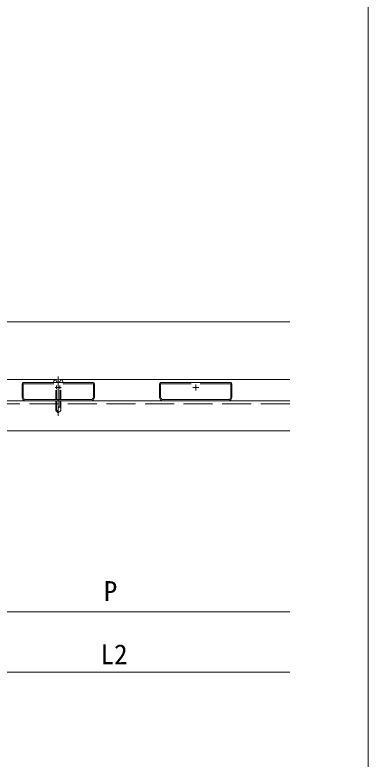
# Model space of a CAD drawing. Units: millimetres, scale not verified. Extents: x -990 to 990, y -1598 to 1604.
# Drawn here: x 697 to 990, y 288 to 905 of the extents above; entities that cross this region are included whole.
import ezdxf
from ezdxf.enums import TextEntityAlignment as Align

# ---------------------------------------------------------------- set-up
doc = ezdxf.new("R2010")
doc.units = ezdxf.units.MM
doc.header["$LTSCALE"] = 8
doc.linetypes.add('CHAIN2', pattern=[12, 9, -1, 1, -1])
doc.linetypes.add('DASHED3', pattern=[4, 3, -1])
for name, color, linetype, lineweight in [('0-0_0', 7, 'Continuous', 9), ('0-2_YKK_ZWAK', 4, 'Continuous', 9), ('0-3_YKK_11', 2, 'Continuous', 9), ('0-5_YKK_13', 6, 'Continuous', 9), ('0-6_YKK_D', 7, 'Continuous', 9)]:
    doc.layers.add(name, color=color, linetype=linetype, lineweight=lineweight)
doc.styles.add('ＭＳ ゴシック', font='')
doc.styles.get('ＭＳ ゴシック').set_extended_font_data('MS Gothic')

msp = doc.modelspace()

# ---------------------------------------------------------------- linework, layer by layer
at = {"layer": '0-0_0'}
msp.add_line((990, 1522.2), (990, -1597.8), dxfattribs=at)
at = {"layer": '0-2_YKK_ZWAK', "linetype": 'CHAIN2'}
msp.add_line((733, 605.411), (733, 572.811), dxfattribs=at)
at = {"layer": '0-2_YKK_ZWAK'}
for p, q in [((729.396, 601.79), (729, 600.311)), ((737, 600.311), (729, 600.311)), ((736.604, 601.79), (737, 600.311)), ((731, 594.211), (731, 586.21)), ((731.6, 598.06), (731.6, 595.179)), ((731.6, 594.24), (731.6, 586.21)), ((734.4, 598.06), (734.4, 595.179)), ((734.4, 594.24), (734.4, 586.21)), ((735, 594.211), (735, 586.21))]:
    msp.add_line(p, q, dxfattribs=at)
at = {"layer": '0-2_YKK_ZWAK', "linetype": 'DASHED3'}
for p, q in [((734.258, 600.946), (733, 600.277)), ((735.2, 602.877), (734.258, 600.946)), ((731, 585.311), (731, 577.311)), ((731.6, 585.311), (731.6, 577.711)), ((734.4, 585.311), (734.4, 580.111)), ((734.4, 580.111), (735, 580.111)), ((735, 585.311), (735, 577.311)), ((731, 578.311), (733, 576.311)), ((731, 577.311), (733, 575.311)), ((735, 577.311), (733, 575.311))]:
    msp.add_line(p, q, dxfattribs=at)
msp.add_lwpolyline([(730.8, 602.877), (731.742, 600.946), (733, 600.277)], dxfattribs=at)
at = {"layer": '0-2_YKK_ZWAK'}
for centre, radius, start, end in [((730.749, 601.428), 1.4, 104.32332, 165), ((733, 592.611), 10.5, 75.67668, 104.32332), ((735.251, 601.428), 1.4, 15, 75.67668)]:
    msp.add_arc(centre, radius, start, end, dxfattribs=at)
at = {"layer": '0-2_YKK_ZWAK', "linetype": 'DASHED3'}
msp.add_arc((734.333, 578.779), 1.333, 87.13402, 180, dxfattribs=at)
at = {"layer": '0-3_YKK_11'}
for p, q in [((650, 650.811), (925, 650.811)), ((730.508, 602.811), (653, 602.811)), ((925, 602.811), (735.492, 602.811)), ((625, 585.311), (925, 585.311)), ((925, 560.311), (625, 560.311))]:
    msp.add_line(p, q, dxfattribs=at)
at = {"layer": '0-3_YKK_11', "linetype": 'DASHED3'}
msp.add_line((925, 582.811), (653, 582.811), dxfattribs=at)
at = {"layer": '0-5_YKK_13'}
for p, q in [((628.5, 410.311), (925, 410.311)), ((637.5, 360.311), (925, 360.311))]:
    msp.add_line(p, q, dxfattribs=at)
at = {"layer": '0-6_YKK_D'}
for p, q in [((703, 588.311), (703, 599.311)), ((704, 600.311), (762, 600.311)), ((704, 600.311), (762, 600.311)), ((733, 593.811), (733, 598.811)), ((763, 599.311), (763, 588.311)), ((817, 588.311), (817, 599.311)), ((818, 600.311), (876, 600.311)), ((818, 600.311), (876, 600.311)), ((847, 593.811), (847, 598.811)), ((877, 599.311), (877, 588.311)), ((730.5, 596.311), (735.5, 596.311)), ((844.5, 596.311), (849.5, 596.311)), ((760, 586.21), (706, 586.21)), ((874, 586.21), (820, 586.21)), ((760, 585.311), (706, 585.311)), ((874, 585.311), (820, 585.311))]:
    msp.add_line(p, q, dxfattribs=at)
for points in [[(703.9, 588.31), (703.9, 599.311), (729.307, 599.311)], [(736.693, 599.311), (762.1, 599.311), (762.1, 588.31)], [(817.9, 588.31), (817.9, 599.311), (843.307, 599.311)], [(850.693, 599.311), (876.1, 599.311), (876.1, 588.31)]]:
    msp.add_lwpolyline(points, dxfattribs=at)
for centre, radius, start, end in [((704, 599.311), 1, 90.00001, 179.99999), ((762, 599.311), 1, 0.00001, 89.99999), ((818, 599.311), 1, 90.00001, 179.99999), ((876, 599.311), 1, 0.00001, 89.99999), ((706, 588.311), 3, 180.00001, 269.99999), ((706, 588.31), 2.1, 180.00001, 269.99999), ((760, 588.311), 3, 270.00001, 359.99999), ((760, 588.31), 2.1, 270.00001, 359.99999), ((820, 588.311), 3, 180.00001, 269.99999), ((820, 588.31), 2.1, 180.00001, 269.99999), ((874, 588.311), 3, 270.00001, 359.99999), ((874, 588.31), 2.1, 270.00001, 359.99999)]:
    msp.add_arc(centre, radius, start, end, dxfattribs=at)

# ---------------------------------------------------------------- texts
at = {"layer": '0-5_YKK_13', "style": 'ＭＳ ゴシック'}
for s, p in [('P', (770.75, 414.311)), ('L2', (768.05, 361.911))]:
    msp.add_text(s, height=16.5, dxfattribs=at).set_placement(p, align=Align.BOTTOM_LEFT)

doc.saveas('drawing.dxf')
